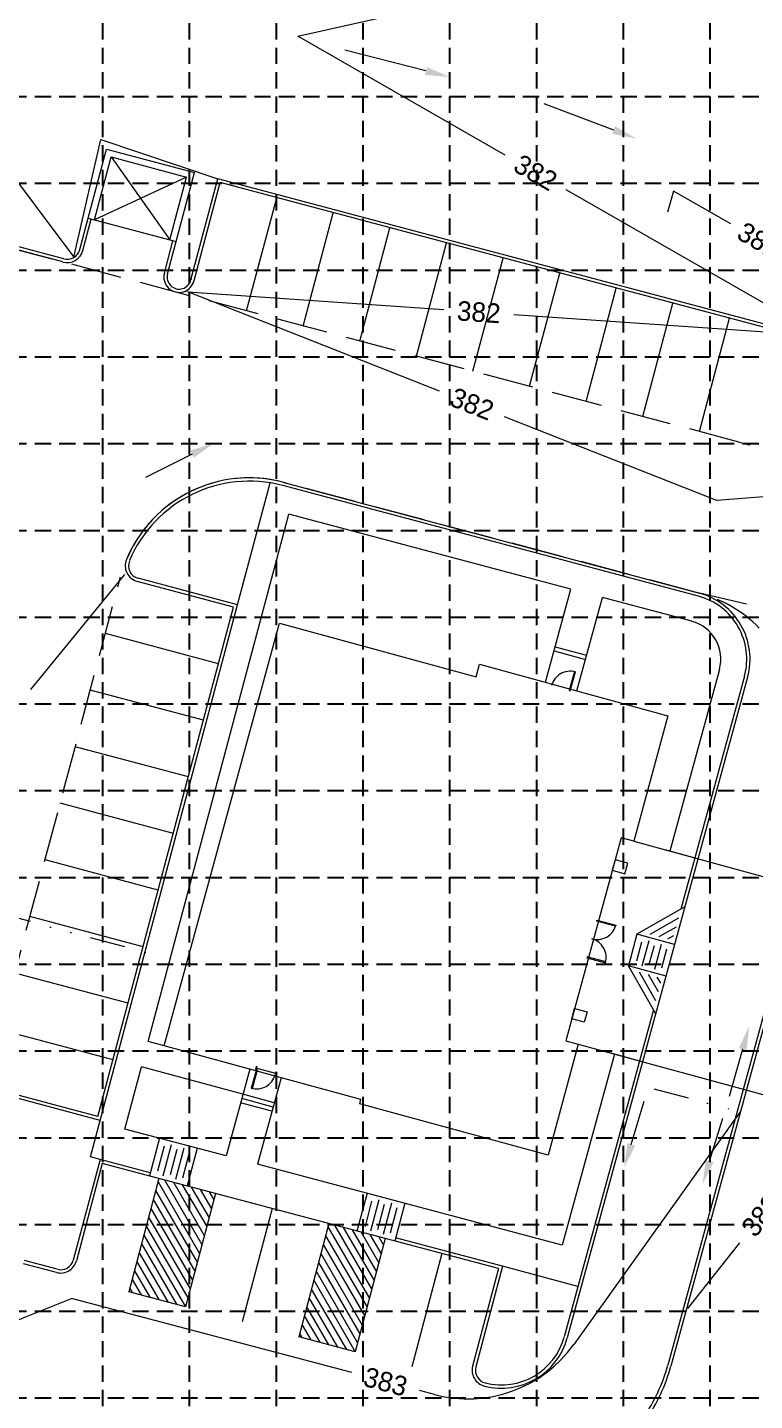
# Model space of a CAD drawing. Header units: feet. Extents: x 3681 to 4536, y 5858 to 6393.
# Drawn here: x 4110.2 to 4221.9, y 6058.4 to 6269.4 of the extents above; entities that cross this region are included whole.
import ezdxf
from ezdxf.enums import TextEntityAlignment as Align

# ---------------------------------------------------------------- set-up
doc = ezdxf.new("R2010")
doc.units = ezdxf.units.FT
doc.header["$MEASUREMENT"] = 0
for name, pattern in [('DGN Style 3', [10.924007, 7.802862, -3.121145]), ('DGN Style 6', [14.841043, 0.007803, -3.121145, 5.462003, -3.121145, 0.007803, -3.121145]), ('HIDDEN', [0.375, 0.25, -0.125])]:
    doc.linetypes.add(name, pattern=pattern)
doc.layers.add('GRID', color=254, linetype='HIDDEN')
for name, color, linetype, lineweight in [('Level 17', 7, 'Continuous', 0), ('Level 25', 7, 'Continuous', 0), ('Level 38', 7, 'Continuous', 0), ('PC', 7, 'Continuous', 0), ('Proposed Contour Numbers', 7, 'Continuous', 0)]:
    doc.layers.add(name, color=color, linetype=linetype, lineweight=lineweight)
doc.styles.add('Style-ENGINEERING', font='ENGINEERING.shx')

msp = doc.modelspace()

# ---------------------------------------------------------------- linework, layer by layer
at = {"layer": 'GRID', "linetype": 'HIDDEN', "ltscale": 10}
for p, q in [((4121.76, 6378.75), (4121.76, 5912.02)), ((4135.09, 6378.75), (4135.09, 5912.02)), ((4148.42, 6378.75), (4148.42, 5912.02)), ((4161.76, 6378.75), (4161.76, 5912.02)), ((4175.09, 6378.75), (4175.09, 5912.02)), ((4188.42, 6378.75), (4188.42, 5912.02)), ((4201.76, 6378.75), (4201.76, 5912.02)), ((4215.09, 6378.75), (4215.09, 5912.02)), ((3695.09, 6258.75), (4521.76, 6258.75)), ((3695.09, 6245.42), (4521.76, 6245.42)), ((3695.09, 6232.08), (4521.76, 6232.08)), ((3695.09, 6218.75), (4521.76, 6218.75)), ((3695.09, 6205.42), (4521.76, 6205.42)), ((3695.09, 6192.08), (4521.76, 6192.08)), ((3695.09, 6178.75), (4521.76, 6178.75)), ((3695.09, 6165.42), (4521.76, 6165.42)), ((3695.09, 6152.08), (4521.76, 6152.08)), ((3695.09, 6138.75), (4521.76, 6138.75)), ((3695.09, 6125.42), (4521.76, 6125.42)), ((3695.09, 6112.08), (4521.76, 6112.08)), ((3695.09, 6098.75), (4521.76, 6098.75)), ((3695.09, 6085.42), (4521.76, 6085.42)), ((3695.09, 6072.08), (4521.76, 6072.08)), ((3695.09, 6058.75), (4521.76, 6058.75))]:
    msp.add_line(p, q, dxfattribs=at)
at = {"layer": 'Level 17', "color": 7, "linetype": 'Continuous', "lineweight": 0}
for p, q in [((4131.22, 6112.85), (4148.95, 6177.81)), ((4148.95, 6177.81), (4179.18, 6169.56)), ((4179.18, 6169.56), (4179.71, 6171.49)), ((4179.71, 6171.49), (4208.65, 6163.59)), ((4194.26, 6170.37), (4193.47, 6167.48)), ((4193.63, 6167.43), (4194.42, 6170.33)), ((4194.42, 6170.33), (4194.26, 6170.37)), ((4193.47, 6167.48), (4193.63, 6167.43)), ((4208.65, 6163.59), (4203.38, 6144.3)), ((4201.45, 6144.82), (4192.94, 6113.63)), ((4203.38, 6144.3), (4201.45, 6144.82)), ((4203.38, 6144.3), (4243.58, 6133.33)), ((4200.53, 6141.45), (4200.09, 6139.84)), ((4202.46, 6140.92), (4200.53, 6141.45)), ((4202.02, 6139.31), (4202.46, 6140.92)), ((4200.09, 6139.84), (4202.02, 6139.31)), ((4197.7, 6132.03), (4197.74, 6132.19)), ((4200.59, 6131.24), (4197.7, 6132.03)), ((4197.74, 6132.19), (4200.64, 6131.4)), ((4200.64, 6131.4), (4200.59, 6131.24)), ((4196.21, 6126.56), (4196.16, 6126.4)), ((4196.16, 6126.4), (4199.06, 6125.61)), ((4199.1, 6125.77), (4196.21, 6126.56)), ((4199.06, 6125.61), (4199.1, 6125.77)), ((4193.86, 6117.01), (4194.3, 6118.62)), ((4194.3, 6118.62), (4196.23, 6118.09)), ((4196.23, 6118.09), (4195.79, 6116.48)), ((4195.79, 6116.48), (4193.86, 6117.01)), ((4161.45, 6104.6), (4131.22, 6112.85)), ((4194.87, 6113.1), (4190.22, 6096.06)), ((4192.94, 6113.63), (4194.87, 6113.1)), ((4194.87, 6113.1), (4235.06, 6102.13)), ((4145.41, 6109.24), (4144.62, 6106.35)), ((4144.78, 6106.3), (4145.57, 6109.2)), ((4145.35, 6109.67), (4145.25, 6109.29)), ((4145.25, 6109.29), (4145.41, 6109.24)), ((4145.51, 6109.62), (4145.35, 6109.67)), ((4145.41, 6109.24), (4145.51, 6109.62)), ((4145.57, 6109.2), (4145.41, 6109.24)), ((4145.46, 6109.43), (4148.35, 6108.64)), ((4148.41, 6108.83), (4148.3, 6108.45)), ((4148.57, 6108.79), (4148.41, 6108.83)), ((4148.46, 6108.41), (4148.57, 6108.79)), ((4148.3, 6108.45), (4148.46, 6108.41)), ((4144.62, 6106.35), (4144.78, 6106.3)), ((4161.28, 6103.96), (4161.45, 6104.6)), ((4190.22, 6096.06), (4161.28, 6103.96))]:
    msp.add_line(p, q, dxfattribs=at)
for centre, start, end in [((4193.63, 6167.43), 74.733, 164.733), ((4197.74, 6132.19), 254.733, 344.733), ((4196.16, 6126.4), 344.733, 434.733), ((4145.41, 6109.24), 254.733, 344.733)]:
    msp.add_arc(centre, 3, start, end, dxfattribs=at)
at = {"layer": 'Level 25', "color": 7, "linetype": 'DGN Style 3', "lineweight": 0}
for p, q in [((4219.56, 6205.65), (4092.96, 6239.37)), ((4213.38, 6182.45), (4149.6, 6199.45)), ((4101.61, 6098.96), (4124.51, 6184.91))]:
    msp.add_line(p, q, dxfattribs=at)
for centre, radius, start, end in [((4208.1, 6162.65), 44.5, 44.6799, 75.0844), ((4144.32, 6179.64), 20.5, 75.0844, 165.0844), ((4208.1, 6162.65), 20.5, 44.6799, 75.0844)]:
    msp.add_arc(centre, radius, start, end, dxfattribs=at)
at = {"layer": 'Level 38', "color": 7, "linetype": 'Continuous', "lineweight": 0}
for p, q in [((4119.53, 6240.05), (4122.37, 6250.68)), ((4122.37, 6250.68), (4135.89, 6247.08)), ((4120.5, 6239.79), (4123.07, 6249.46)), ((4123.07, 6249.46), (4134.67, 6246.37)), ((4123.07, 6249.46), (4132.1, 6236.7)), ((4134.67, 6246.37), (4120.5, 6239.79)), ((4132.1, 6236.7), (4134.67, 6246.37)), ((4133.06, 6236.45), (4135.89, 6247.08)), ((4135.34, 6230.59), (4139.48, 6246.12)), ((4227.41, 6222.7), (4139.48, 6246.12)), ((4135.82, 6230.47), (4139.83, 6245.51)), ((4226.8, 6222.35), (4139.83, 6245.51)), ((4143.89, 6225.8), (4148.53, 6243.19)), ((4115.8, 6233.8), (4093.09, 6239.85)), ((4118.25, 6235.22), (4119.53, 6240.05)), ((4118.73, 6235.09), (4120.02, 6239.92)), ((4119.53, 6240.05), (4120.5, 6239.79)), ((4120.5, 6239.79), (4132.1, 6236.7)), ((4152.59, 6223.48), (4157.22, 6240.88)), ((4115.67, 6233.32), (4092.96, 6239.37)), ((4161.29, 6221.17), (4165.92, 6238.56)), ((4131.26, 6231.6), (4132.58, 6236.58)), ((4131.74, 6231.48), (4133.06, 6236.45)), ((4132.1, 6236.7), (4133.06, 6236.45)), ((4169.98, 6218.85), (4174.62, 6236.24)), ((4178.68, 6216.53), (4183.31, 6233.93)), ((4187.38, 6214.22), (4192.01, 6231.61)), ((4196.07, 6211.9), (4200.71, 6229.29)), ((4204.77, 6209.58), (4209.4, 6226.98)), ((4213.47, 6207.27), (4218.1, 6224.66)), ((4142.52, 6180.63), (4147.51, 6199.38)), ((4149.6, 6199.45), (4213.47, 6182.43)), ((4213.34, 6181.95), (4149.47, 6198.96)), ((4128.78, 6113.52), (4150.37, 6194.58)), ((4193.74, 6183.03), (4150.37, 6194.58)), ((4142.52, 6180.63), (4127.22, 6184.71)), ((4141.9, 6180.28), (4127.09, 6184.22)), ((4189.84, 6168.73), (4193.74, 6183.03)), ((4121.41, 6101.4), (4142.52, 6180.63)), ((4194.66, 6167.41), (4198.58, 6181.77)), ((4212.31, 6178.11), (4198.58, 6181.77)), ((4121.05, 6102.01), (4141.9, 6180.28)), ((4139.59, 6171.58), (4122.19, 6176.22)), ((4191.33, 6174.2), (4196.15, 6172.88)), ((4191.15, 6173.55), (4195.98, 6172.23)), ((4216.55, 6170.71), (4208.93, 6142.78)), ((4220.89, 6169.52), (4193.18, 6067.98)), ((4220.41, 6169.65), (4210.64, 6133.85)), ((4137.27, 6162.89), (4119.88, 6167.52)), ((4134.95, 6154.19), (4117.56, 6158.82)), ((4132.64, 6145.49), (4115.24, 6150.13)), ((4231.1, 6146.14), (4208.62, 6063.81)), ((4231.58, 6146.01), (4209.1, 6063.64)), ((4213.75, 6141.47), (4208.21, 6142.98)), ((4130.32, 6136.8), (4112.93, 6141.43)), ((4211.25, 6134.2), (4203.88, 6130)), ((4128, 6128.1), (4110.61, 6132.73)), ((4210.27, 6132.49), (4205.86, 6129.97)), ((4203.88, 6130), (4202.57, 6125.17)), ((4209.67, 6128.42), (4203.88, 6130)), ((4209.89, 6131.12), (4207.23, 6129.6)), ((4209.52, 6129.76), (4208.59, 6129.23)), ((4204.59, 6128.77), (4203.8, 6125.87)), ((4205.68, 6128.99), (4204.63, 6125.13)), ((4206.51, 6128.24), (4205.72, 6125.35)), ((4207.61, 6128.46), (4206.56, 6124.6)), ((4208.44, 6127.71), (4207.65, 6124.82)), ((4125.69, 6119.4), (4108.29, 6124.04)), ((4208.36, 6123.59), (4202.57, 6125.17)), ((4206.78, 6117.8), (4202.57, 6125.17)), ((4206.8, 6119.78), (4204.28, 6124.19)), ((4207.17, 6121.15), (4205.65, 6123.81)), ((4207.54, 6122.51), (4207.01, 6123.44)), ((4206.43, 6118.42), (4192.7, 6068.12)), ((4123.37, 6110.71), (4105.98, 6115.34)), ((4131.22, 6112.85), (4128.78, 6113.52)), ((4200.42, 6111.59), (4192.4, 6082.23)), ((4205.24, 6110.27), (4199.69, 6111.79)), ((4125.2, 6100.07), (4127.75, 6109.66)), ((4143.32, 6105.41), (4127.75, 6109.66)), ((4144.38, 6109.26), (4140.74, 6095.95)), ((4149.2, 6107.95), (4145.58, 6094.66)), ((4121.41, 6101.4), (4105.95, 6105.52)), ((4121.05, 6102.01), (4106.08, 6106)), ((4147.97, 6103.44), (4143.15, 6104.76)), ((4148.15, 6104.09), (4143.32, 6105.41)), ((4147.79, 6102.8), (4142.97, 6104.11)), ((4119.91, 6095.79), (4121.41, 6101.4)), ((4140.74, 6095.95), (4125.2, 6100.07)), ((4130.51, 6098.66), (4128.97, 6092.87)), ((4131.22, 6097.44), (4130.19, 6093.58)), ((4132.31, 6097.67), (4131.03, 6092.84)), ((4133.15, 6096.93), (4132.13, 6093.06)), ((4134.25, 6097.15), (4132.96, 6092.32)), ((4135.09, 6096.41), (4134.06, 6092.55)), ((4136.31, 6097.12), (4134.77, 6091.33)), ((4121.37, 6095.4), (4117.26, 6079.94)), ((4121.72, 6094.79), (4117.74, 6079.81)), ((4121.37, 6095.4), (4119.91, 6095.79)), ((4121.37, 6095.4), (4119.91, 6095.79)), ((4129.1, 6093.35), (4121.37, 6095.4)), ((4182.61, 6078.63), (4121.72, 6094.79)), ((4192.4, 6082.23), (4145.58, 6094.66)), ((4130.42, 6092.48), (4125.8, 6075.08)), ((4130.29, 6091.98), (4136.68, 6080.97)), ((4131.29, 6092.25), (4137.04, 6082.34)), ((4132.66, 6091.89), (4137.4, 6083.71)), ((4129.92, 6090.62), (4136.31, 6079.61)), ((4134.02, 6091.52), (4137.77, 6085.08)), ((4139.12, 6090.17), (4134.5, 6072.77)), ((4135.39, 6091.16), (4138.13, 6086.44)), ((4136.76, 6090.8), (4138.49, 6087.81)), ((4138.12, 6090.44), (4138.85, 6089.18)), ((4162.4, 6090.2), (4160.86, 6084.4)), ((4129.2, 6087.88), (4135.59, 6076.87)), ((4129.56, 6089.25), (4135.95, 6078.24)), ((4147.82, 6087.86), (4143.2, 6070.46)), ((4163.11, 6088.97), (4162.09, 6085.11)), ((4164.21, 6089.2), (4162.93, 6084.37)), ((4165.05, 6088.46), (4164.02, 6084.6)), ((4166.14, 6088.69), (4164.86, 6083.86)), ((4166.98, 6087.95), (4165.95, 6084.08)), ((4168.2, 6088.66), (4166.66, 6082.86)), ((4128.84, 6086.52), (4135.23, 6075.51)), ((4156.52, 6085.55), (4151.9, 6068.16)), ((4128.11, 6083.78), (4134.5, 6072.77)), ((4128.47, 6085.15), (4134.86, 6074.14)), ((4156.02, 6083.69), (4162.41, 6072.68)), ((4156.38, 6085.06), (4162.77, 6074.05)), ((4157.38, 6085.32), (4163.14, 6075.41)), ((4158.75, 6084.96), (4163.5, 6076.78)), ((4160.12, 6084.6), (4163.86, 6078.15)), ((4161.49, 6084.23), (4164.22, 6079.51)), ((4162.85, 6083.87), (4164.59, 6080.88)), ((4164.22, 6083.51), (4164.95, 6082.25)), ((4183.22, 6078.98), (4166.79, 6083.34)), ((4127.75, 6082.41), (4133.13, 6073.14)), ((4155.66, 6082.32), (4162.05, 6071.31)), ((4165.21, 6083.24), (4160.6, 6065.85)), ((4114.69, 6078.03), (4109.63, 6079.37)), ((4114.81, 6078.52), (4109.76, 6079.86)), ((4127.02, 6079.68), (4130.4, 6073.86)), ((4127.38, 6081.05), (4131.77, 6073.5)), ((4154.93, 6079.59), (4161.32, 6068.58)), ((4155.29, 6080.95), (4161.68, 6069.95)), ((4173.91, 6080.93), (4169.29, 6063.54)), ((4126.3, 6076.95), (4127.67, 6074.59)), ((4126.66, 6078.31), (4129.03, 6074.22)), ((4154.57, 6078.22), (4160.96, 6067.21)), ((4182.61, 6078.63), (4178.63, 6063.64)), ((4183.22, 6078.98), (4179.12, 6063.52)), ((4194.82, 6075.9), (4183.22, 6078.98)), ((4134.5, 6072.77), (4125.8, 6075.08)), ((4125.93, 6075.58), (4126.3, 6074.95)), ((4153.84, 6075.49), (4159.23, 6066.21)), ((4154.21, 6076.85), (4160.6, 6065.85)), ((4153.12, 6072.75), (4156.5, 6066.93)), ((4153.48, 6074.12), (4157.86, 6066.57)), ((4152.76, 6071.39), (4155.13, 6067.3)), ((4152.03, 6068.65), (4152.39, 6068.02)), ((4152.39, 6070.02), (4153.76, 6067.66)), ((4160.6, 6065.85), (4151.9, 6068.16))]:
    msp.add_line(p, q, dxfattribs=at)
for centre, radius, start, end in [((4116.32, 6235.73), 2, 255.0844, 345.0844), ((4116.32, 6235.73), 2.5, 255.0844, 345.0844), ((4133.53, 6231), 2.35, 165.0844, 347.3976), ((4133.53, 6231), 1.85, 165.0844, 347.3976), ((4137.15, 6230.19), 1.85, 165.0844, 167.3976), ((4144.32, 6179.64), 20.5, 75.0844, 157.1008), ((4144.32, 6179.64), 20, 75.0844, 157.1008), ((4127.74, 6186.64), 2.5, 157.1008, 255.0844), ((4127.74, 6186.64), 2, 157.1008, 255.0844), ((4210.76, 6172.29), 10, 344.733, 435.0844), ((4210.76, 6172.29), 10.5, 344.733, 435.0844), ((4210.76, 6172.29), 6, 344.733, 435.0844), ((4115.33, 6080.45), 2.5, 255.1333, 345.1333), ((4115.33, 6080.45), 2, 255.1333, 345.1333), ((4183.05, 6070.75), 10.5, 255.5438, 344.733), ((4183.05, 6070.75), 10, 255.5438, 344.733), ((4181.05, 6063), 2.5, 165.1333, 255.5438), ((4181.05, 6063), 2, 165.1333, 255.5438), ((4183.05, 6070.75), 26.5, 325.3894, 344.733), ((4183.05, 6070.75), 27, 325.3894, 344.733)]:
    msp.add_arc(centre, radius, start, end, dxfattribs=at)
at = {"layer": 'PC', "color": 43, "linetype": 'Continuous', "lineweight": 0}
for p, q in [((4151.78, 6268.03), (4174, 6272.98)), ((4090.87, 6269.29), (4117.36, 6234.06)), ((4183.65, 6249.74), (4151.78, 6268.03)), ((4117.36, 6234.06), (4121.52, 6252.15)), ((4121.52, 6252.15), (4139.48, 6246.12)), ((4227.63, 6224.52), (4192.98, 6244.39)), ((4209.52, 6244.2), (4208.57, 6240.96)), ((4218.31, 6239.16), (4209.52, 6244.2)), ((4134.84, 6228.73), (4174.22, 6226)), ((4173.54, 6213.48), (4134.84, 6228.73)), ((4184.94, 6225.25), (4226.8, 6222.35)), ((4216.14, 6196.69), (4183.54, 6209.54)), ((4235.72, 6198.17), (4216.14, 6196.69)), ((4125.13, 6185.27), (4110.69, 6167.62)), ((4220.73, 6180.72), (4213.47, 6182.43)), ((4219.76, 6102.7), (4194.16, 6066.96)), ((4219.63, 6082.6), (4211.66, 6072.52)), ((4105.69, 6069.51), (4116.97, 6074.06)), ((4160.05, 6062.64), (4116.97, 6074.06)), ((4172.78, 6059.27), (4170.44, 6059.89))]:
    msp.add_line(p, q, dxfattribs=at)
at = {"layer": 'PC', "color": 43, "linetype": 'DGN Style 6', "lineweight": 0}
for p, q in [((4128.29, 6127.23), (4086.76, 6138.37)), ((4203.34, 6107.11), (4219.76, 6102.7))]:
    msp.add_line(p, q, dxfattribs=at)
at = {"layer": 'PC', "color": 43, "linetype": 'Continuous', "lineweight": 0}
for points in [[(4171.46, 6262.67), (4158.99, 6265.85)], [(4200.32, 6253.6), (4189.62, 6257.64)], [(4135.52, 6203.8), (4128.34, 6200.21)], [(4220.12, 6112.34), (4218.05, 6105.1)], [(4203, 6097.72), (4205.01, 6104.35)], [(4215.05, 6095.13), (4217.06, 6101.76)]]:
    msp.add_lwpolyline(points, dxfattribs=at)
msp.add_arc((4177.9, 6078.6), 20, 255.1555, 324.3976, dxfattribs=at)
for points in [[(4171.61, 6263.28), (4175.09, 6261.75), (4171.31, 6262.07)], [(4200.54, 6254.18), (4203.83, 6252.27), (4200.1, 6253.01)], [(4135.24, 6204.35), (4138.87, 6205.47), (4135.79, 6203.24)], [(4219.52, 6112.51), (4221.15, 6115.94), (4220.72, 6112.16)], [(4203.6, 6097.54), (4201.91, 6094.13), (4202.4, 6097.9)], [(4215.64, 6094.95), (4213.96, 6091.54), (4214.45, 6095.31)]]:
    msp.add_solid(points, dxfattribs=at)

# ---------------------------------------------------------------- texts
at = {"layer": 'Proposed Contour Numbers', "color": 43, "linetype": 'Continuous', "lineweight": 0, "style": 'Style-ENGINEERING'}
for s, rotation, p in [('382', 330.1621, (4188.31, 6247.07)), ('381', 330.1621, (4222.65, 6236.67)), ('382', 356.0286, (4179.58, 6225.62)), ('382', 338.4893, (4178.54, 6211.51)), ('383', 51.6836, (4222.96, 6086.81)), ('383', 345.1555, (4165.25, 6061.26))]:
    msp.add_text(s, height=3, rotation=rotation, dxfattribs=at).set_placement(p, align=Align.MIDDLE_CENTER)

doc.saveas('drawing.dxf')
